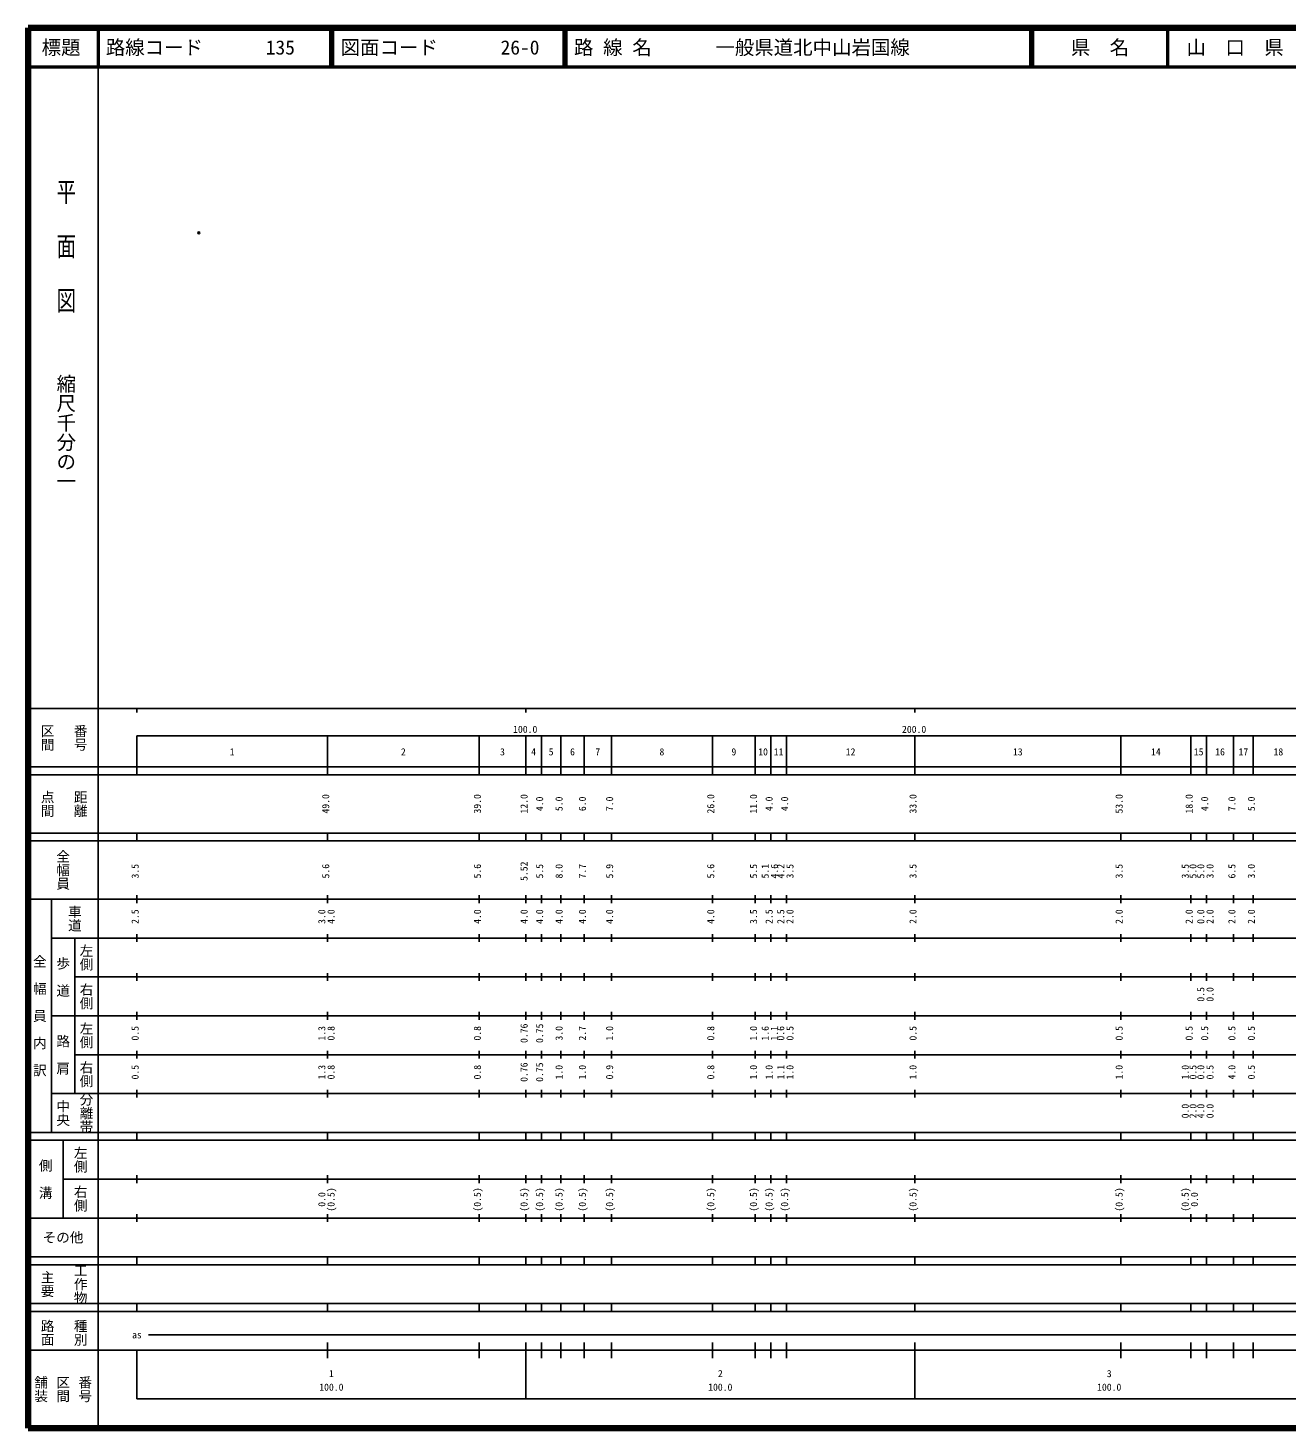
# Model space of a CAD drawing. Units: millimetres on the paper. Extents: x 40 to 680, y 20 to 380.
# Drawn here: x 40 to 363.7, y 20 to 380 of the extents above; entities that cross this region are included whole.
import ezdxf
from ezdxf.enums import TextEntityAlignment as Align

# ---------------------------------------------------------------- set-up
doc = ezdxf.new("R2010")
doc.units = ezdxf.units.MM
doc.header["$PDMODE"] = 32
doc.header["$PDSIZE"] = 0.5
doc.layers.add('M-OTRS', color=6, linetype='Continuous')
doc.layers.add('M-TTL-TXT', color=7, linetype='Continuous')
for name, color, linetype, lineweight in [('M-TTL', 2, 'Continuous', 140), ('M-TTL-BAND', 7, 'Continuous', 25), ('M-TTL-LINE', 7, 'Continuous', 50)]:
    doc.layers.add(name, color=color, linetype=linetype, lineweight=lineweight)
doc.styles.add('@ＭＳ ゴシック', font='')
doc.styles.add('ＭＳ ゴシック', font='')
doc.styles.get('@ＭＳ ゴシック').set_extended_font_data('@MS Gothic')
doc.styles.get('ＭＳ ゴシック').set_extended_font_data('MS Gothic')

msp = doc.modelspace()

# ---------------------------------------------------------------- linework, layer by layer
at = {"layer": 'M-OTRS'}
msp.add_point((83.901, 327.339), dxfattribs=at)
at = {"layer": 'M-TTL'}
for p, q in [((40, 380), (40, 20)), ((680, 380), (40, 380)), ((40, 20), (680, 20))]:
    msp.add_line(p, q, dxfattribs=at)
at = {"layer": 'M-TTL-BAND'}
for p, q in [((58, 370), (58, 20)), ((40, 205), (579, 205)), ((68, 205), (68, 204)), ((168, 205), (168, 204)), ((268, 205), (268, 204)), ((68, 198), (579, 198)), ((68, 198), (68, 188)), ((117, 188), (117, 198)), ((156, 188), (156, 198)), ((168, 188), (168, 198)), ((172, 188), (172, 198)), ((177, 188), (177, 198)), ((183, 188), (183, 198)), ((190, 188), (190, 198)), ((216, 188), (216, 198)), ((227, 188), (227, 198)), ((231, 188), (231, 198)), ((235, 188), (235, 198)), ((268, 188), (268, 198)), ((321, 188), (321, 198)), ((339, 188), (339, 198)), ((343, 188), (343, 198)), ((350, 188), (350, 198)), ((355, 188), (355, 198)), ((40, 190), (579, 190)), ((40, 188), (579, 188)), ((40, 173), (579, 173)), ((68, 171), (68, 173)), ((117, 171), (117, 173)), ((156, 171), (156, 173)), ((168, 171), (168, 173)), ((172, 171), (172, 173)), ((177, 171), (177, 173)), ((183, 171), (183, 173)), ((190, 171), (190, 173)), ((216, 171), (216, 173)), ((227, 171), (227, 173)), ((231, 171), (231, 173)), ((235, 171), (235, 173)), ((268, 171), (268, 173)), ((321, 171), (321, 173)), ((339, 171), (339, 173)), ((343, 171), (343, 173)), ((350, 171), (350, 173)), ((355, 171), (355, 173)), ((40, 171), (579, 171)), ((40, 156), (579, 156)), ((46, 96), (46, 156)), ((68, 155), (68, 157)), ((117, 155), (117, 157)), ((156, 155), (156, 157)), ((168, 155), (168, 157)), ((172, 155), (172, 157)), ((177, 155), (177, 157)), ((183, 155), (183, 157)), ((190, 155), (190, 157)), ((216, 155), (216, 157)), ((227, 155), (227, 157)), ((231, 155), (231, 157)), ((235, 155), (235, 157)), ((268, 155), (268, 157)), ((321, 155), (321, 157)), ((339, 155), (339, 157)), ((343, 155), (343, 157)), ((350, 155), (350, 157)), ((355, 155), (355, 157)), ((46, 146), (579, 146)), ((52, 146), (52, 106)), ((68, 145), (68, 147)), ((117, 145), (117, 147)), ((156, 145), (156, 147)), ((168, 145), (168, 147)), ((172, 145), (172, 147)), ((177, 145), (177, 147)), ((183, 145), (183, 147)), ((190, 145), (190, 147)), ((216, 145), (216, 147)), ((227, 145), (227, 147)), ((231, 145), (231, 147)), ((235, 145), (235, 147)), ((268, 145), (268, 147)), ((321, 145), (321, 147)), ((339, 145), (339, 147)), ((343, 145), (343, 147)), ((350, 145), (350, 147)), ((355, 145), (355, 147)), ((68, 135), (68, 137)), ((117, 135), (117, 137)), ((156, 135), (156, 137)), ((168, 135), (168, 137)), ((172, 135), (172, 137)), ((177, 135), (177, 137)), ((183, 135), (183, 137)), ((190, 135), (190, 137)), ((216, 135), (216, 137)), ((227, 135), (227, 137)), ((231, 135), (231, 137)), ((235, 135), (235, 137)), ((268, 135), (268, 137)), ((321, 135), (321, 137)), ((339, 135), (339, 137)), ((343, 135), (343, 137)), ((350, 135), (350, 137)), ((355, 135), (355, 137)), ((52, 136), (579, 136)), ((46, 126), (579, 126)), ((68, 125), (68, 127)), ((117, 125), (117, 127)), ((156, 125), (156, 127)), ((168, 125), (168, 127)), ((172, 125), (172, 127)), ((177, 125), (177, 127)), ((183, 125), (183, 127)), ((190, 125), (190, 127)), ((216, 125), (216, 127)), ((227, 125), (227, 127)), ((231, 125), (231, 127)), ((235, 125), (235, 127)), ((268, 125), (268, 127)), ((321, 125), (321, 127)), ((339, 125), (339, 127)), ((343, 125), (343, 127)), ((350, 125), (350, 127)), ((355, 125), (355, 127)), ((52, 116), (579, 116)), ((68, 115), (68, 117)), ((117, 115), (117, 117)), ((156, 115), (156, 117)), ((168, 115), (168, 117)), ((172, 115), (172, 117)), ((177, 115), (177, 117)), ((183, 115), (183, 117)), ((190, 115), (190, 117)), ((216, 115), (216, 117)), ((227, 115), (227, 117)), ((231, 115), (231, 117)), ((235, 115), (235, 117)), ((268, 115), (268, 117)), ((321, 115), (321, 117)), ((339, 115), (339, 117)), ((343, 115), (343, 117)), ((350, 115), (350, 117)), ((355, 115), (355, 117)), ((46, 106), (579, 106)), ((68, 105), (68, 107)), ((117, 105), (117, 107)), ((156, 105), (156, 107)), ((168, 105), (168, 107)), ((172, 105), (172, 107)), ((177, 105), (177, 107)), ((183, 105), (183, 107)), ((190, 105), (190, 107)), ((216, 105), (216, 107)), ((227, 105), (227, 107)), ((231, 105), (231, 107)), ((235, 105), (235, 107)), ((268, 105), (268, 107)), ((321, 105), (321, 107)), ((339, 105), (339, 107)), ((343, 105), (343, 107)), ((350, 105), (350, 107)), ((355, 105), (355, 107)), ((40, 96), (579, 96)), ((40, 94), (579, 94)), ((49, 94), (49, 74)), ((68, 94), (68, 96)), ((117, 94), (117, 96)), ((156, 94), (156, 96)), ((168, 94), (168, 96)), ((172, 94), (172, 96)), ((177, 94), (177, 96)), ((183, 94), (183, 96)), ((190, 94), (190, 96)), ((216, 94), (216, 96)), ((227, 94), (227, 96)), ((231, 94), (231, 96)), ((235, 94), (235, 96)), ((268, 94), (268, 96)), ((321, 94), (321, 96)), ((339, 94), (339, 96)), ((343, 94), (343, 96)), ((350, 94), (350, 96)), ((355, 94), (355, 96)), ((49, 84), (579, 84)), ((68, 83), (68, 85)), ((117, 83), (117, 85)), ((156, 83), (156, 85)), ((168, 83), (168, 85)), ((172, 83), (172, 85)), ((177, 83), (177, 85)), ((183, 83), (183, 85)), ((190, 83), (190, 85)), ((216, 83), (216, 85)), ((227, 83), (227, 85)), ((231, 83), (231, 85)), ((235, 83), (235, 85)), ((268, 83), (268, 85)), ((321, 83), (321, 85)), ((339, 83), (339, 85)), ((343, 83), (343, 85)), ((350, 83), (350, 85)), ((355, 83), (355, 85)), ((40, 74), (579, 74)), ((68, 73), (68, 75)), ((117, 73), (117, 75)), ((156, 73), (156, 75)), ((168, 73), (168, 75)), ((172, 73), (172, 75)), ((177, 73), (177, 75)), ((183, 73), (183, 75)), ((190, 73), (190, 75)), ((216, 73), (216, 75)), ((227, 73), (227, 75)), ((231, 73), (231, 75)), ((235, 73), (235, 75)), ((268, 73), (268, 75)), ((321, 73), (321, 75)), ((339, 73), (339, 75)), ((343, 73), (343, 75)), ((350, 73), (350, 75)), ((355, 73), (355, 75)), ((40, 64), (579, 64)), ((40, 62), (579, 62)), ((68, 62), (68, 64)), ((117, 62), (117, 64)), ((156, 62), (156, 64)), ((168, 62), (168, 64)), ((172, 62), (172, 64)), ((177, 62), (177, 64)), ((183, 62), (183, 64)), ((190, 62), (190, 64)), ((216, 62), (216, 64)), ((227, 62), (227, 64)), ((231, 62), (231, 64)), ((235, 62), (235, 64)), ((268, 62), (268, 64)), ((321, 62), (321, 64)), ((339, 62), (339, 64)), ((343, 62), (343, 64)), ((350, 62), (350, 64)), ((355, 62), (355, 64)), ((40, 52), (579, 52)), ((68, 50), (68, 52)), ((117, 50), (117, 52)), ((156, 50), (156, 52)), ((168, 50), (168, 52)), ((172, 50), (172, 52)), ((177, 50), (177, 52)), ((183, 50), (183, 52)), ((190, 50), (190, 52)), ((216, 50), (216, 52)), ((227, 50), (227, 52)), ((231, 50), (231, 52)), ((235, 50), (235, 52)), ((268, 50), (268, 52)), ((321, 50), (321, 52)), ((339, 50), (339, 52)), ((343, 50), (343, 52)), ((350, 50), (350, 52)), ((355, 50), (355, 52)), ((40, 50), (579, 50)), ((71, 44), (565, 44)), ((40, 40), (579, 40)), ((68, 40), (68, 27.5)), ((117, 38), (117, 42)), ((156, 38), (156, 42)), ((168, 27.5), (168, 42)), ((172, 38), (172, 42)), ((177, 38), (177, 42)), ((183, 38), (183, 42)), ((190, 38), (190, 42)), ((216, 38), (216, 42)), ((227, 38), (227, 42)), ((231, 38), (231, 42)), ((235, 38), (235, 42)), ((268, 27.5), (268, 42)), ((321, 38), (321, 42)), ((339, 38), (339, 42)), ((343, 38), (343, 42)), ((350, 38), (350, 42)), ((355, 38), (355, 42)), ((68, 27.5), (579, 27.5))]:
    msp.add_line(p, q, dxfattribs=at)
at = {"layer": 'M-TTL-LINE'}
for p, q in [((58, 380), (58, 370)), ((117.75, 380), (117.75, 370)), ((118.25, 380), (118.25, 370)), ((177.75, 380), (177.75, 370)), ((178.25, 380), (178.25, 370)), ((297.75, 380), (297.75, 370)), ((298.25, 380), (298.25, 370)), ((333, 380), (333, 370)), ((40, 370), (680, 370))]:
    msp.add_line(p, q, dxfattribs=at)

# ---------------------------------------------------------------- texts
at = {"layer": 'M-TTL-BAND', "style": '@ＭＳ ゴシック', "width": 1.4}
msp.add_text('平  面  図', height=3.666, rotation=270, dxfattribs=at).set_placement((49.777, 306.475), align=Align.MIDDLE_RIGHT)
at = {"layer": 'M-TTL-BAND', "style": '@ＭＳ ゴシック'}
msp.add_text('縮尺千分の一', height=3.666, rotation=270, dxfattribs=at).set_placement((49.777, 261.03), align=Align.MIDDLE_RIGHT)
for s, p in [('区間', (45, 197.5)), ('番号', (53.5, 197.5)), ('点間', (45, 180.5)), ('距離', (53.5, 180.5)), ('全幅員', (49, 163.5)), ('車道', (52, 151)), ('左側', (55, 141)), ('全\u3000幅\u3000員\u3000内\u3000訳', (43, 126)), ('歩\u3000道', (49, 136)), ('右側', (55, 131)), ('左側', (55, 121)), ('路\u3000肩', (49, 116)), ('右側', (55, 111)), ('分離帯', (55, 101)), ('中央', (49, 101)), ('左側', (53.5, 89)), ('側\u3000溝', (44.5, 84)), ('右側', (53.5, 79)), ('工作物', (53.5, 57)), ('主要', (45, 57)), ('路面', (45, 44.5)), ('種別', (53.5, 44.5)), ('舗装', (43.333, 30)), ('区間', (49, 30)), ('番号', (54.667, 30))]:
    msp.add_text(s, height=2.566, rotation=270, dxfattribs=at).set_placement(p, align=Align.MIDDLE_CENTER)
at = {"layer": 'M-TTL-BAND', "style": 'ＭＳ ゴシック'}
for s, p in [('100.0', (167.844, 198.195)), ('200.0', (267.844, 198.195)), ('1', (92.5, 192.405)), ('2', (136.5, 192.405)), ('3', (162, 192.405)), ('4', (170, 192.405)), ('5', (174.5, 192.405)), ('6', (180, 192.405)), ('7', (186.5, 192.405)), ('8', (203, 192.405)), ('9', (221.5, 192.405)), ('10', (229, 192.405)), ('11', (233, 192.405)), ('12', (251.5, 192.405)), ('13', (294.5, 192.405)), ('14', (330, 192.405)), ('15', (341, 192.405)), ('16', (346.5, 192.405)), ('17', (352.5, 192.405)), ('18', (361.5, 192.405)), ('as', (68, 42.5)), ('1', (118, 32.523)), ('2', (218, 32.523)), ('3', (318, 32.523)), ('100.0', (118, 29.033)), ('100.0', (218, 29.033)), ('100.0', (318, 29.033))]:
    msp.add_text(s, height=1.833, dxfattribs=at).set_placement(p, align=Align.BOTTOM_CENTER)
for s, p in [('49.0', (118, 180.5)), ('39.0', (157, 180.5)), ('12.0', (169, 180.5)), ('4.0', (173, 180.5)), ('5.0', (178, 180.5)), ('6.0', (184, 180.5)), ('7.0', (191, 180.5)), ('26.0', (217, 180.5)), ('11.0', (228, 180.5)), ('4.0', (232, 180.5)), ('4.0', (236, 180.5)), ('33.0', (269, 180.5)), ('53.0', (322, 180.5)), ('18.0', (340, 180.5)), ('4.0', (344, 180.5)), ('7.0', (351, 180.5)), ('5.0', (356, 180.5)), ('3.5', (69, 163.174)), ('5.6', (118, 163.174)), ('5.6', (157, 163.174)), ('5.52', (169, 163.174)), ('5.5', (173, 163.174)), ('8.0', (178, 163.174)), ('7.7', (184, 163.174)), ('5.9', (191, 163.174)), ('5.6', (217, 163.174)), ('5.5', (228, 163.174)), ('5.1', (231, 163.174)), ('4.6', (233.37, 163.174)), ('4.2', (235, 163.174)), ('3.5', (237.37, 163.174)), ('3.5', (269, 163.174)), ('3.5', (322, 163.174)), ('3.5', (339, 163.174)), ('5.0', (340.991, 163.174)), ('5.0', (343, 163.174)), ('3.0', (345.37, 163.174)), ('6.5', (351, 163.174)), ('3.0', (356, 163.174)), ('2.5', (69, 151.5)), ('3.0', (117, 151.5)), ('4.0', (119.37, 151.5)), ('4.0', (157, 151.5)), ('4.0', (169, 151.5)), ('4.0', (173, 151.5)), ('4.0', (178, 151.5)), ('4.0', (184, 151.5)), ('4.0', (191, 151.5)), ('4.0', (217, 151.5)), ('3.5', (228, 151.5)), ('2.5', (232, 151.5)), ('2.5', (235, 151.5)), ('2.0', (237.37, 151.5)), ('2.0', (269, 151.5)), ('2.0', (322, 151.5)), ('2.0', (340, 151.5)), ('0.0', (343, 151.5)), ('0.0', (343, 151.5)), ('2.0', (345.37, 151.5)), ('2.0', (351, 151.5)), ('2.0', (356, 151.5)), ('0.5', (343, 131.5)), ('0.0', (345.37, 131.5)), ('0.5', (69, 121.5)), ('1.3', (117, 121.5)), ('0.8', (119.37, 121.5)), ('0.8', (157, 121.5)), ('0.76', (169, 121.5)), ('0.75', (173, 121.5)), ('3.0', (178, 121.5)), ('2.7', (184, 121.5)), ('1.0', (191, 121.5)), ('0.8', (217, 121.5)), ('1.0', (228, 121.5)), ('1.6', (231, 121.5)), ('1.1', (233.37, 121.5)), ('0.6', (235, 121.5)), ('0.5', (237.37, 121.5)), ('0.5', (269, 121.5)), ('0.5', (322, 121.5)), ('0.5', (340, 121.5)), ('0.5', (344, 121.5)), ('0.5', (351, 121.5)), ('0.5', (356, 121.5)), ('0.5', (69, 111.5)), ('1.3', (117, 111.5)), ('0.8', (119.37, 111.5)), ('0.8', (157, 111.5)), ('0.76', (169, 111.5)), ('0.75', (173, 111.5)), ('1.0', (178, 111.5)), ('1.0', (184, 111.5)), ('0.9', (191, 111.5)), ('0.8', (217, 111.5)), ('1.0', (228, 111.5)), ('1.0', (232, 111.5)), ('1.1', (235, 111.5)), ('1.0', (237.37, 111.5)), ('1.0', (269, 111.5)), ('1.0', (322, 111.5)), ('1.0', (339, 111.5)), ('0.5', (340.991, 111.5)), ('0.0', (343, 111.5)), ('0.0', (343, 111.5)), ('0.5', (345.37, 111.5)), ('4.0', (351, 111.5)), ('0.5', (356, 111.5)), ('0.0', (339, 101.5)), ('2.0', (340.991, 101.5)), ('4.0', (343, 101.5)), ('0.0', (345.37, 101.5)), ('0.0', (117, 78.764)), ('(0.5)', (119.37, 78.764)), ('(0.5)', (157, 78.764)), ('(0.5)', (169, 78.764)), ('(0.5)', (173, 78.764)), ('(0.5)', (178, 78.764)), ('(0.5)', (184, 78.764)), ('(0.5)', (191, 78.764)), ('(0.5)', (217, 78.764)), ('(0.5)', (228, 78.764)), ('(0.5)', (232, 78.764)), ('(0.5)', (236, 78.764)), ('(0.5)', (269, 78.764)), ('(0.5)', (322, 78.764)), ('(0.5)', (339, 78.764)), ('0.0', (341.37, 78.764))]:
    msp.add_text(s, height=1.833, rotation=90, dxfattribs=at).set_placement(p, align=Align.BOTTOM_CENTER)
msp.add_text('その他', height=2.566, dxfattribs=at).set_placement((49, 69), align=Align.MIDDLE_CENTER)
at = {"layer": 'M-TTL-TXT', "style": 'ＭＳ ゴシック'}
for s, p in [('標題', (48.5, 375)), ('県\u3000名', (315.625, 375)), ('山\u3000口\u3000県', (350.375, 375))]:
    msp.add_text(s, height=3.666, dxfattribs=at).set_placement(p, align=Align.MIDDLE_CENTER)
for s, p in [('路線コード', (60, 375)), ('135', (101.142, 375)), ('図面コード', (120.38, 375)), ('26-0', (161.521, 375)), ('路 線 名', (180.38, 375)), ('一般県道北中山岩国線', (216.734, 375))]:
    msp.add_text(s, height=3.666, dxfattribs=at).set_placement(p, align=Align.MIDDLE_LEFT)

doc.saveas('drawing.dxf')
